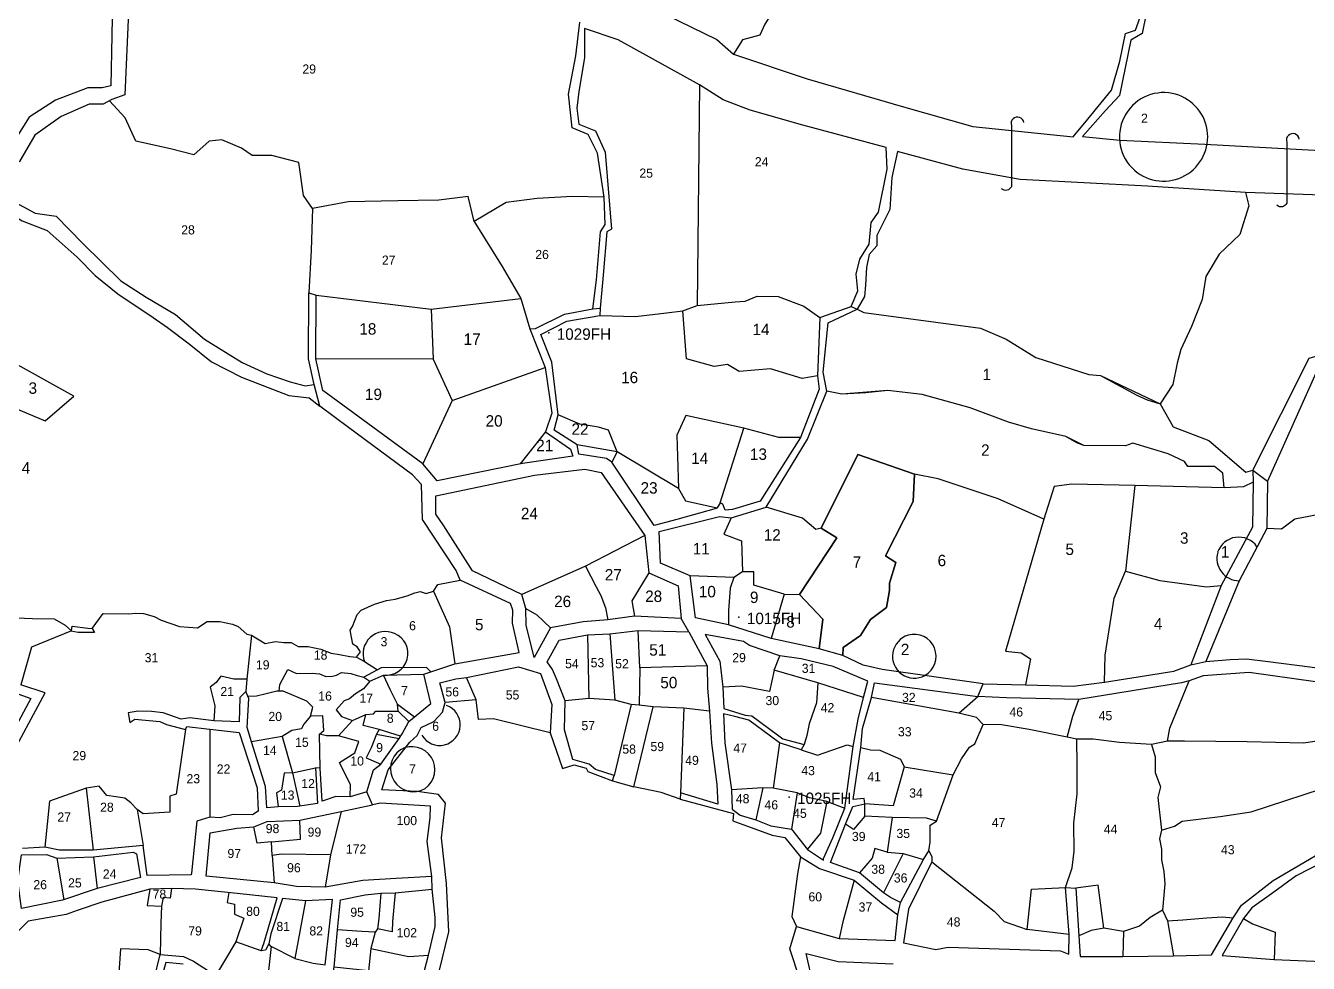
# Model space of a CAD drawing. Extents: x 149058 to 155632, y 177514 to 180719.
# Drawn here: x 153223 to 153784, y 178605 to 179015 of the extents above; entities that cross this region are included whole.
import ezdxf

# ---------------------------------------------------------------- set-up
doc = ezdxf.new("R2010")
doc.units = 0
doc.header["$MEASUREMENT"] = 0
doc.layers.get('0').update_dxf_attribs({"linetype": 'CONTINUOUS'})
for name, color, linetype in [('BORDER-B', 3, 'CONTINUOUS'), ('LINK', 4, 'CONTINUOUS'), ('NO', 1, 'CONTINUOUS'), ('PARCEL', 6, 'CONTINUOUS'), ('ROAD', 2, 'CONTINUOUS'), ('TRIG-P', 2, 'CONTINUOUS'), ('TRIG-T', 1, 'CONTINUOUS')]:
    doc.layers.add(name, color=color, linetype=linetype)

msp = doc.modelspace()

# ---------------------------------------------------------------- linework, layer by layer
for points in [[(153760.38, 178815.58), (153756.04, 178813.54), (153747.69, 178813.14), (153747.05, 178819.52), (153743.46, 178822.51), (153731.72, 178822.51), (153730.33, 178824.7), (153723.17, 178828.08), (153707.65, 178832.65), (153704.47, 178831.46), (153686.16, 178831.66), (153678.4, 178835.63), (153663.28, 178839.01), (153653.33, 178841.8), (153636.42, 178848.16), (153615.53, 178853.93), (153600.4, 178855.72), (153580.31, 178854.13), (153573.7, 178855.46), (153572.17, 178863.73), (153574.31, 178885.31), (153587.01, 178891.38), (153589.95, 178889.83), (153640.97, 178883.01), (153652.28, 178878.21), (153665.15, 178870.15), (153688.39, 178862.66), (153693.51, 178862.35), (153719.56, 178849.95), (153725.3, 178839.88), (153740.96, 178833.83), (153757.08, 178820.04), (153760.18, 178820.81)], [(153570.39, 178742.7), (153571.95, 178755.68), (153561.8, 178766.42), (153578.12, 178791.28), (153571.36, 178795.46), (153587.27, 178827.68), (153612.14, 178819.13), (153611.55, 178807.19), (153599.41, 178783.33), (153603.99, 178780.54), (153601.2, 178771.39), (153601.2, 178768.21), (153599.81, 178760.85), (153592.84, 178755.48), (153588.47, 178748.52), (153580.91, 178743.35), (153580.7, 178739.78)], [(153500.96, 178780.22), (153500.38, 178794.02), (153526.83, 178800.63), (153531.88, 178800.05), (153528.7, 178792.87), (153536.46, 178789.88), (153536.86, 178776.36), (153533.08, 178773.97), (153513.99, 178774.58)]]:
    msp.add_lwpolyline(points, close=True)
at = {"layer": 'BORDER-B'}
for points in [[(153261.28, 179033.49), (153260.45, 178988.99), (153256.7, 178988.15), (153250.46, 178988.15), (153236.32, 178982.75), (153224.67, 178975.26), (153218.29, 178965.07), (153212.88, 178960.08), (153199.98, 178953.84), (153193.63, 178950.44)], [(153261.28, 179033.49), (153260.45, 178988.99), (153256.7, 178988.15), (153250.46, 178988.15), (153236.32, 178982.75), (153224.67, 178975.26), (153218.29, 178965.07), (153212.88, 178960.08), (153199.98, 178953.84), (153193.63, 178950.44)], [(153193.63, 178950.44), (153205.98, 178946.07), (153209.97, 178944.94), (153212.82, 178935.25), (153221.74, 178929.94), (153232.57, 178925.76), (153245.67, 178913.99), (153253.6, 178906.11), (153263.48, 178897.95), (153279.05, 178887.7), (153285.32, 178883.33), (153294.81, 178876.12), (153304.5, 178868.34), (153317.6, 178861.5), (153338.3, 178853.53), (153347.23, 178852.58), (153351.91, 178848.85)], [(153221.74, 178929.94), (153232.57, 178925.76), (153245.67, 178913.99), (153253.6, 178906.11), (153263.48, 178897.95), (153279.05, 178887.7), (153285.32, 178883.33), (153294.81, 178876.12), (153304.5, 178868.34), (153317.6, 178861.5), (153338.3, 178853.53), (153347.23, 178852.58), (153351.91, 178848.85)], [(153391.97, 178580.14), (153399.41, 178608.66), (153402.35, 178621.21), (153402.35, 178625.09), (153401.11, 178637.49), (153400.96, 178643.07), (153398.94, 178658.41), (153400.18, 178668.79), (153400.32, 178673.89), (153378.45, 178675.13), (153375.04, 178674.51), (153372.56, 178680.09), (153375.35, 178689.7), (153378.61, 178692.18), (153386.67, 178703.49), (153387.91, 178705.51), (153390.86, 178710.93), (153400.47, 178718.84), (153397.37, 178731.55), (153411.01, 178736.2), (153439.08, 178741.16), (153436.29, 178753.87), (153436.44, 178759.6), (153435.36, 178762.54), (153413.34, 178772.77), (153411.61, 178776.94), (153396.88, 178799.25), (153396.42, 178814.6), (153392.54, 178818.78), (153364.47, 178839.55), (153351.91, 178848.85), (153349.43, 178858.31), (153346.95, 178869.62), (153347.15, 178898.39), (153350.25, 178897.46), (153400.64, 178891.26), (153439.87, 178895.91), (153443.75, 178882.74), (153446.23, 178882.89), (153458.94, 178889.09), (153471.35, 178891.41), (153474.6, 178891.72), (153474.45, 178888.47), (153490.11, 178888.16), (153503.6, 178889.71), (153510.72, 178890.61), (153517.08, 178892.93), (153533.67, 178894.48), (153538.01, 178894.79), (153543.28, 178896.96), (153552.43, 178896.81), (153563.75, 178892.62), (153570.72, 178887.66), (153584.37, 178892.47), (153587.01, 178891.38), (153589.95, 178889.83), (153640.97, 178883.01), (153652.28, 178878.21), (153665.15, 178870.15), (153688.39, 178862.66), (153693.51, 178862.35), (153709.48, 178853.67), (153713.98, 178851.66), (153719.56, 178849.95), (153725.3, 178839.88), (153740.96, 178833.83), (153757.08, 178820.04), (153760.18, 178820.81), (153766.54, 178816.01), (153766.23, 178795.4), (153754.14, 178772.46), (153739.57, 178737.19)], [(153351.91, 178848.85), (153349.43, 178858.31), (153346.95, 178869.62), (153347.15, 178898.39), (153350.25, 178897.46), (153400.64, 178891.26), (153439.87, 178895.91), (153443.75, 178882.74), (153446.23, 178882.89), (153458.94, 178889.09), (153471.35, 178891.41), (153474.6, 178891.72), (153474.45, 178888.47), (153490.11, 178888.16), (153503.6, 178889.71), (153510.72, 178890.61), (153517.08, 178892.93), (153533.67, 178894.48), (153538.01, 178894.79), (153543.28, 178896.96), (153552.43, 178896.81), (153563.75, 178892.62), (153570.72, 178887.66), (153584.37, 178892.47), (153587.01, 178891.38), (153589.95, 178889.83), (153640.97, 178883.01), (153652.28, 178878.21), (153665.15, 178870.15), (153688.39, 178862.66), (153693.51, 178862.35), (153709.48, 178853.67), (153713.98, 178851.66), (153719.56, 178849.95), (153725.3, 178839.88), (153740.96, 178833.83), (153757.08, 178820.04), (153760.18, 178820.81), (153766.54, 178816.01), (153766.23, 178795.4), (153754.14, 178772.46), (153739.57, 178737.19)], [(153391.97, 178580.14), (153399.41, 178608.66), (153402.35, 178621.21), (153402.35, 178625.09), (153401.11, 178637.49), (153400.96, 178643.07), (153398.94, 178658.41), (153400.18, 178668.79), (153400.32, 178673.89), (153378.45, 178675.13), (153375.04, 178674.51), (153372.56, 178680.09), (153375.35, 178689.7), (153378.61, 178692.18), (153386.67, 178703.49), (153387.91, 178705.51), (153390.86, 178710.93), (153400.47, 178718.84), (153397.37, 178731.55), (153411.01, 178736.2), (153439.08, 178741.16), (153436.29, 178753.87), (153436.44, 178759.6), (153435.36, 178762.54), (153413.34, 178772.77), (153411.61, 178776.94), (153396.88, 178799.25), (153396.42, 178814.6), (153392.54, 178818.78), (153364.47, 178839.55), (153351.91, 178848.85)], [(153739.57, 178737.19), (153750.23, 178738.1), (153757.47, 178738.28), (153766.87, 178737.19), (153785.09, 178734.87), (153795.76, 178733.42), (153811.67, 178734.69), (153829.56, 178735.95), (153846.55, 178735.41), (153859.93, 178736.13), (153880.72, 178741.37), (153921.21, 178750.95), (153927.54, 178752.58), (153933.14, 178753.12), (153931.25, 178747.15), (153948.24, 178733.59), (153950.53, 178740.5)], [(153561.96, 178598.23), (153557.63, 178611.42), (153560.52, 178621.18), (153579.14, 178615.94), (153603.72, 178615.03), (153604.88, 178626.34), (153605.97, 178631.76), (153616.09, 178650.55), (153618.44, 178654.35), (153618.98, 178658.14), (153618.98, 178665.55), (153618.98, 178665.55), (153621.69, 178667.36), (153629.1, 178687.59), (153632.72, 178694.64), (153636.15, 178699.7), (153638.5, 178701.15), (153642.12, 178709.64), (153639.24, 178712.62), (153631.47, 178714.61), (153639.79, 178721.84), (153642.14, 178727.44), (153660.75, 178726.89), (153681.54, 178726.35), (153695.28, 178728.16), (153725.65, 178732.86), (153733.06, 178735.75), (153739.57, 178737.19), (153750.23, 178738.1), (153757.47, 178738.28), (153766.87, 178737.19), (153785.09, 178734.87)], [(153561.96, 178598.23), (153557.63, 178611.42), (153560.52, 178621.18), (153579.14, 178615.94), (153603.72, 178615.03), (153604.88, 178626.34), (153605.97, 178631.76), (153616.09, 178650.55), (153618.44, 178654.35), (153618.98, 178658.14), (153618.98, 178665.55), (153618.98, 178665.55), (153621.69, 178667.36), (153629.1, 178687.59), (153632.72, 178694.64), (153636.15, 178699.7), (153638.5, 178701.15), (153642.12, 178709.64), (153639.24, 178712.62), (153631.47, 178714.61), (153639.79, 178721.84), (153642.14, 178727.44), (153660.75, 178726.89), (153681.54, 178726.35), (153695.28, 178728.16), (153725.65, 178732.86), (153733.06, 178735.75), (153739.57, 178737.19)]]:
    msp.add_lwpolyline(points, dxfattribs=at)
at = {"layer": 'LINK'}
for points in [[(153660.01, 178972.91, 1.087578), (153654.53, 178971.7), (153654.53, 178944.9, -0.507455), (153650.26, 178943.99)], [(153780.47, 178965.67, 1.087578), (153774.99, 178964.45), (153774.99, 178937.66, -0.507455), (153770.72, 178936.75)]]:
    msp.add_lwpolyline(points, format="xyb", dxfattribs=at)
at = {"layer": 'PARCEL'}
for points in [[(153574.77, 179157.56), (153575.63, 179146.47), (153573.49, 179132.82), (153569.23, 179122.16), (153563.68, 179107.65), (153558.56, 179094.01), (153554.29, 179082.92), (153551.31, 179072.68), (153551.73, 179062.87), (153550.45, 179056.9), (153556.85, 179052.21), (153557.71, 179042.4), (153554.72, 179035.57), (153550.88, 179022.78), (153546.61, 179015.95), (153544.48, 179011.26), (153536.8, 179009.13), (153532.94, 179002.92)], [(153518.11, 178989.45), (153517.08, 178892.93)], [(153348.74, 178935.36), (153344.77, 178940.98), (153342.79, 178955.52), (153330.88, 178958.5), (153322.28, 178958.5), (153317.65, 178961.8), (153309.06, 178965.44), (153303.43, 178964.78), (153296.82, 178958.83), (153286.57, 178961.47), (153271.36, 178964.78), (153266.73, 178975.03), (153259.86, 178982.49)], [(153756.92, 178942.38), (153758.39, 178936.53), (153754.48, 178924.03), (153745.49, 178915.43), (153739.62, 178905.65), (153738.06, 178895.49), (153733.37, 178883.77), (153728.67, 178873.6), (153727.11, 178867.74), (153725.15, 178858.36), (153719.56, 178849.95)], [(153419.51, 178929.74), (153416.86, 178940.65), (153403.96, 178939), (153386.11, 178938.66), (153364.28, 178938.33), (153348.74, 178935.36), (153348.08, 178917.18), (153347.15, 178898.39)], [(153476.3, 178940.28), (153462.5, 178940.65), (153446.95, 178939.66), (153433.39, 178938), (153419.51, 178929.74), (153431.74, 178909.91), (153439.87, 178895.91)], [(153400.64, 178891.26), (153401.46, 178869.45), (153350.14, 178869.52)], [(153569.64, 178862.17), (153563.04, 178860.96), (153549.09, 178865.14), (153535.44, 178864.06), (153530.32, 178867.16), (153524.43, 178866.23), (153512.33, 178869.64), (153510.72, 178890.61)], [(153401.46, 178869.45), (153409.81, 178851.4), (153450.5, 178865.83)], [(153217.42, 178864.21), (153216.07, 178849.03), (153231.74, 178842.41), (153244.32, 178853.22), (153218.39, 178867.66)], [(153409.81, 178851.4), (153397.02, 178823.64)], [(153747.69, 178813.14), (153747.05, 178819.52), (153743.46, 178822.51), (153731.72, 178822.51), (153730.33, 178824.7), (153723.17, 178828.08), (153707.65, 178832.65), (153704.47, 178831.46), (153686.16, 178831.66), (153683.18, 178832.85), (153678.4, 178835.63), (153663.28, 178839.01), (153653.33, 178841.8), (153636.42, 178848.16), (153615.53, 178853.93), (153600.4, 178855.72), (153590.85, 178854.73), (153580.31, 178854.13), (153573.7, 178855.46)], [(153482.09, 178828.87), (153478.22, 178838.32), (153473.87, 178839.72), (153465.65, 178840.96), (153456.14, 178845.03)], [(153562.25, 178835.15), (153552.81, 178835.22), (153537.46, 178839.25), (153512.02, 178844.83), (153508.15, 178836.15), (153508.92, 178812.9), (153511.87, 178807.48), (153525.84, 178804.39)], [(153450.69, 178837.64), (153439.6, 178823.64)], [(153527.11, 178806.65), (153537.46, 178839.25)], [(153508.92, 178812.9), (153482.09, 178828.87)], [(153668.7, 178799.42), (153648.75, 178808.39), (153630.85, 178814.35), (153622.49, 178817.14), (153612.14, 178819.13), (153587.27, 178827.68), (153571.36, 178795.46), (153578.12, 178791.28), (153561.8, 178766.42), (153571.95, 178755.68), (153570.39, 178742.7)], [(153972.27, 178808.18), (153954.48, 178811.87), (153950.18, 178821.64), (153924.37, 178822.82), (153909.12, 178816.56), (153885.66, 178815.39), (153882.14, 178820.08), (153867.28, 178814.22), (153838.73, 178805.23), (153828.96, 178806.01), (153816.83, 178802.49), (153809.01, 178805.23), (153778.51, 178799.36), (153772.65, 178795.06), (153766.23, 178795.4)], [(153580.7, 178739.78), (153580.91, 178743.35), (153588.47, 178748.52), (153592.84, 178755.48), (153599.81, 178760.85), (153601.2, 178768.21), (153601.2, 178771.39), (153603.99, 178780.54), (153599.41, 178783.33), (153611.55, 178807.19), (153612.14, 178819.13)], [(153760.38, 178815.58), (153756.04, 178813.54), (153747.69, 178813.14), (153708.49, 178814.13), (153681.03, 178814.73), (153673.27, 178813.74), (153668.7, 178799.42), (153651.98, 178741.74), (153658.75, 178740.94), (153662.93, 178738.36), (153660.75, 178726.89)], [(153708.49, 178814.13), (153704.51, 178776.74)], [(153571.36, 178795.46), (153568.89, 178794.85), (153563.12, 178799.83), (153547.25, 178804.72)], [(153531.88, 178800.05), (153528.7, 178792.87), (153536.46, 178789.88), (153536.86, 178776.36), (153533.08, 178773.97), (153513.99, 178774.58)], [(153494.12, 178792.3), (153468.17, 178778.84), (153472.84, 178769.82), (153474.91, 178766.09), (153476.99, 178760.59), (153477.99, 178755.45)], [(153468.17, 178778.84), (153440.26, 178766.54)], [(153252.34, 178751.55), (153257.17, 178758.23), (153268.39, 178757.95), (153271.36, 178758.32), (153274.82, 178758.15), (153279.36, 178756.85), (153282.43, 178755.27), (153290.52, 178752.49), (153298.41, 178751.84), (153302.67, 178754.62), (153308.17, 178754.71), (153313.65, 178753.51), (153316.25, 178752.4), (153319.96, 178749.15), (153322.09, 178748.69), (153328.03, 178745.07), (153332.58, 178745.9), (153336.19, 178745.53), (153339.35, 178745.53), (153342.41, 178743.68), (153346.86, 178743.68), (153352.34, 178742.56), (153356.89, 178740.8), (153360.6, 178740.15), (153365.05, 178739.32), (153368.02, 178739.04), (153369.69, 178741.36), (153368.3, 178743.58), (153366.35, 178744.79), (153365.14, 178750.82), (153366.16, 178752.49), (153368.21, 178757.77), (153369.97, 178759.63), (153375.81, 178762.23), (153381.1, 178763.9), (153384.91, 178764.36), (153390.1, 178765.94), (153393.44, 178767.14), (153395.76, 178767.79), (153398.45, 178766.96), (153401.61, 178767.98), (153403.5, 178770.88), (153413.34, 178772.77)], [(153495.87, 178775.97), (153488.4, 178763.7), (153489.66, 178757.01)], [(153533.08, 178773.97), (153531.49, 178769.2), (153530.69, 178759.45), (153530.72, 178753.2)], [(153555.16, 178766.61), (153541.83, 178770.59), (153541.83, 178776.36), (153536.86, 178776.36)], [(153695.28, 178728.16), (153695.56, 178739.95), (153699.54, 178764.81), (153704.51, 178776.74), (153719.43, 178772.57), (153739.93, 178769.78), (153746.38, 178770.47)], [(153401.61, 178767.98), (153408.6, 178752.33), (153411.01, 178736.2)], [(153555.16, 178766.61), (153549.39, 178747.17)], [(153555.16, 178766.61), (153561.8, 178766.42)], [(153202.72, 178754.8), (153208.19, 178755.64), (153214.13, 178757.58), (153217.75, 178756.56), (153219.26, 178756.2), (153226.22, 178756.01), (153235.69, 178755.83), (153240.51, 178753.04), (153243.31, 178750.63), (153225.78, 178743.48), (153221.12, 178726.99)], [(153442.01, 178760.31), (153446.91, 178757.59), (153452.9, 178751.95)], [(153243.31, 178750.63), (153243.62, 178752.57), (153250.39, 178751.74), (153252.34, 178751.55), (153253.27, 178749.88), (153246.22, 178749.88), (153242.9, 178750.46), (153242.9, 178750.46)], [(153521.39, 178735.23), (153492, 178734.36), (153491.21, 178750.79)], [(153322.09, 178748.69), (153320.02, 178729.39), (153314.36, 178729.39), (153308.6, 178730.78), (153306.56, 178727.99), (153303.97, 178725.95), (153306.01, 178717.79), (153305.57, 178711.25)], [(153469.04, 178748.84), (153469.58, 178721.02)], [(153478.77, 178749.23), (153480.99, 178720.2)], [(153368.02, 178739.04), (153371.46, 178737.09), (153377.19, 178733.53)], [(153589.75, 178721.4), (153569.83, 178727.86), (153550.71, 178733.32), (153553.18, 178739.67)], [(153334.17, 178724.25), (153334.45, 178727.13), (153337.97, 178733.71), (153341.78, 178731.95), (153348.64, 178732.04), (153351.8, 178731.76), (153354.58, 178730.56), (153357.46, 178730.74), (153359.22, 178731.11), (153361.35, 178732.32), (153365.53, 178731.86), (153368.31, 178731.02), (153371.22, 178730.31)], [(153492, 178734.36), (153491.72, 178718)], [(153550.71, 178733.32), (153548.62, 178724), (153536.4, 178726.41), (153528.29, 178725.87)], [(153320.02, 178729.39), (153319.59, 178723.99)], [(153373.76, 178728.52), (153371.09, 178725.13), (153367.56, 178722.99), (153364.87, 178720.86), (153362.64, 178719.93), (153359.12, 178715.95), (153361.44, 178713.07), (153366.17, 178711.31), (153372.11, 178714), (153375.36, 178714.28), (153376.47, 178715.39), (153386.21, 178715.48), (153385.93, 178718.54), (153382.69, 178724.85), (153379.71, 178731.24)], [(153452.71, 178705.88), (153427.9, 178712.09), (153421.3, 178711.81), (153420.33, 178720.33), (153416.14, 178730.18)], [(153569.83, 178727.86), (153569.19, 178719.02), (153565.98, 178709.86), (153565.01, 178704.72), (153563.88, 178700.79)], [(153903.1, 178698.34), (153893.25, 178700.55), (153880.19, 178700.55), (153876.03, 178706.48), (153867.43, 178704.41), (153843.39, 178704.41), (153811.64, 178705), (153801.25, 178704.41), (153782.55, 178701.44), (153757.62, 178702.03), (153730.32, 178702.33), (153722.9, 178702.33), (153723.79, 178707.97), (153732.33, 178728.68)], [(153360.15, 178704.68), (153354.77, 178704.59), (153351.8, 178705.33), (153353.74, 178707), (153353.19, 178713.4), (153347.9, 178713.21), (153348.83, 178717.2), (153346.23, 178719.8), (153335.93, 178724.25), (153333.15, 178724.25), (153327.86, 178722.86), (153324.24, 178722.03), (153320.48, 178721.84)], [(153385.93, 178718.54), (153393.36, 178712.99)], [(153420.33, 178720.33), (153406.81, 178719.29)], [(153522.36, 178715.4), (153511.25, 178716.76), (153497.77, 178717.31), (153491.72, 178718), (153488.14, 178718.41), (153480.99, 178720.2), (153469.58, 178721.02), (153459.32, 178719.88)], [(153479.93, 178684.88), (153489.38, 178682.39), (153497.77, 178717.31)], [(153488.14, 178718.41), (153480.71, 178687.22)], [(153511.25, 178716.76), (153509.72, 178679.63)], [(153631.47, 178714.61), (153593.25, 178721.4)], [(153722.9, 178702.33), (153715.78, 178700.85), (153701.83, 178701.74), (153690.26, 178703.22), (153683.13, 178703.22), (153678.98, 178704.11), (153681.35, 178713.31), (153684.04, 178720.53)], [(153347.9, 178713.21), (153344.74, 178709.6), (153343.91, 178707.74), (153339.64, 178707), (153335.47, 178704.31), (153321.96, 178701.97)], [(153365.13, 178677.93), (153365.34, 178683.17), (153360.52, 178693), (153367.29, 178697.26), (153369.05, 178702.09), (153360.15, 178704.68), (153366.17, 178711.31)], [(153377.87, 178707.37), (153370.91, 178709.23), (153372.11, 178714)], [(153386.21, 178715.48), (153390.86, 178710.93)], [(153293.19, 178707.43), (153289.02, 178679.05), (153286.31, 178678.26), (153286.31, 178671.26), (153274.68, 178670.47), (153271.97, 178672.39), (153269.26, 178675.32), (153266.67, 178677.36), (153258.77, 178678.48), (153255.38, 178682.55), (153249.62, 178681.76), (153233.59, 178676.11), (153231.62, 178655.91)], [(153303.75, 178707.61), (153303.75, 178669.01)], [(153352.01, 178690.5), (153351.8, 178705.33)], [(153376.76, 178705.42), (153374.44, 178699.4), (153372.21, 178695.04), (153378.61, 178692.18)], [(153387.29, 178704.5), (153377.87, 178707.37), (153376.76, 178705.42), (153386.67, 178703.49)], [(153678.98, 178704.11), (153662.36, 178707.37), (153650.19, 178709.45), (153642.12, 178709.64)], [(153335.47, 178704.31), (153339.92, 178688.45), (153343.12, 178673.88)], [(153552.99, 178701.57), (153550.23, 178681.75)], [(153562.52, 178698.46), (153569.67, 178696.21), (153582.69, 178700.71), (153585.27, 178700.01)], [(153588.58, 178699.55), (153592.82, 178698.46), (153597, 178698.3), (153606, 178694.44), (153607.6, 178691.07), (153629.1, 178687.59)], [(153619.72, 178649.44), (153646.97, 178627.89), (153651.43, 178623.43), (153661.47, 178619.86), (153663.26, 178637.48), (153678.15, 178638.22), (153681.11, 178646.85), (153682, 178654.21), (153681.78, 178666.47), (153683.34, 178679.19), (153683.34, 178691.67), (153683.13, 178703.22)], [(153715.78, 178700.85), (153717.48, 178695.47), (153717.48, 178688.55), (153719.71, 178682.31), (153718.59, 178677.62), (153720.15, 178663.35), (153725.95, 178665.14), (153729.3, 178667.37), (153745.81, 178669.37), (153759.42, 178671.38), (153797.8, 178683.87), (153805.45, 178663.76)], [(153339.92, 178688.45), (153336.36, 178688.29), (153335.17, 178680.86), (153332.94, 178679.67), (153333.62, 178673.56)], [(153339.92, 178688.45), (153350.01, 178690.68)], [(153607.6, 178691.07), (153602.78, 178674.04), (153590.33, 178674.86)], [(153249.62, 178681.76), (153252.75, 178654.63)], [(153509.53, 178676.9), (153501.21, 178679.91), (153489.38, 178682.39)], [(153560.83, 178679.66), (153550.23, 178681.75), (153545.73, 178681.91), (153531.98, 178680.96)], [(153545.73, 178681.91), (153542.68, 178667.93)], [(153573.85, 178675.97), (153566.14, 178677.57), (153560.83, 178679.66), (153558.24, 178663.85)], [(153271.97, 178672.39), (153274.61, 178656.63)], [(153361.32, 178671.51), (153356.61, 178652.58), (153354.22, 178638.37)], [(153565.24, 178654.91), (153571.12, 178661.99), (153573.85, 178675.97), (153581.58, 178672.99)], [(153590.41, 178669.54), (153590.33, 178674.86)], [(153330.73, 178658.22), (153343.52, 178659.41), (153343.11, 178667.68)], [(153621.69, 178667.36), (153617.41, 178668.58), (153602.3, 178668.9), (153590.41, 178669.54), (153585.42, 178663.59), (153581.97, 178665.92)], [(153602.3, 178668.9), (153600.21, 178653.79), (153594.75, 178655.4), (153593.62, 178651.06), (153588, 178644.73)], [(153331.03, 178652.28), (153330.73, 178658.22), (153324.48, 178657.63), (153323.08, 178664.77)], [(153720.15, 178663.35), (153719.26, 178659.56), (153720.15, 178655.1), (153720.15, 178650.42), (153721.27, 178645.29), (153721.72, 178639.93), (153720.6, 178628.34), (153715.24, 178625.22), (153710.56, 178621.42), (153703.64, 178618.97), (153703.22, 178608.09)], [(153236.84, 178651.12), (153239.92, 178632.91)], [(153252.91, 178651.66), (153254.53, 178637.83)], [(153356.61, 178652.58), (153335.19, 178652.87), (153331.03, 178652.28), (153332, 178640.38)], [(153562.23, 178651.63), (153560.96, 178644.19), (153558.52, 178625.53), (153560.52, 178621.18)], [(153607.12, 178653.15), (153598.5, 178635.98)], [(153600.21, 178653.79), (153607.12, 178653.15), (153616.09, 178650.55)], [(153277.55, 178637.61), (153276.31, 178630.34), (153282.61, 178630.06)], [(153287.03, 178637.82), (153286.44, 178633.67), (153283.39, 178633.95), (153282.61, 178630.06), (153282.33, 178622.7), (153282.08, 178609)], [(153585.77, 178641.52), (153580.73, 178623.21), (153579.14, 178615.94)], [(153703.64, 178618.97), (153694.94, 178620.53), (153692.49, 178639.27), (153682.77, 178638.06)], [(153312.07, 178636.07), (153311.4, 178631.67), (153314.59, 178631.04), (153314.52, 178626.58), (153318.69, 178624.88), (153315.15, 178614.55)], [(153345.65, 178632.49), (153341, 178607.26), (153349.07, 178605.13), (153354.26, 178604.41)], [(153384.84, 178635.94), (153383.77, 178623.38), (153383.62, 178618.82), (153377.19, 178620.21), (153376.19, 178618.74), (153370.31, 178619.05), (153359.7, 178619.74)], [(153378.64, 178635.76), (153377.81, 178624.77), (153377.19, 178620.21)], [(153720.6, 178628.34), (153722.83, 178623.65), (153725.51, 178608.4)], [(153722.83, 178623.65), (153729.52, 178624.1), (153740.01, 178624.99), (153746.7, 178625.44), (153751.5, 178625)], [(153756.09, 178624.75), (153760.09, 178622.32), (153769.91, 178618.75), (153769.48, 178606.77)], [(153376.19, 178618.74), (153374.25, 178611.62), (153373.17, 178601.8), (153358.25, 178603.36)], [(153679.84, 178617.77), (153661.47, 178619.86)], [(153694.94, 178620.53), (153689.36, 178619.42), (153684, 178617.16)], [(153282.08, 178609), (153276.81, 178610.95), (153264.7, 178611.44), (153263.66, 178596.75)], [(153326.28, 178610.57), (153315.15, 178614.55), (153305.24, 178597.83)], [(153330.59, 178612.49), (153327.68, 178586.15)], [(153341, 178607.26), (153330.59, 178612.49), (153329.56, 178613.65)], [(153374.25, 178611.62), (153385.24, 178609.23), (153390.81, 178608.14), (153399.41, 178608.66)]]:
    msp.add_lwpolyline(points, dxfattribs=at)
for centre, radius, start, end in [((153721.22, 178966.64), 19.43, 83.6724, 233.2289), ((153721.06, 178966.7), 19.38, 233.7263, 83.175), ((153753.98, 178781.86), 9.71, 34.4518, 161.3276), ((153754.34, 178782.36), 9.9, 164.7249, 268.8158), ((153380.61, 178740.51), 9.77, 65.7436, 200.4846), ((153380.98, 178740.65), 9.5, 262.3514, 67.4247), ((153612.07, 178739.46), 9.57, 106.2999, 298.7284), ((153612, 178739.43), 9.58, 299.1667, 105.8617), ((153404.35, 178709.45), 9.01, 210.3152, 70.6286), ((153392.27, 178689.84), 10.04, 304.4614, 120.4185), ((153392.89, 178690.23), 10.04, 124.6161, 300.2637)]:
    msp.add_arc(centre, radius, start, end, dxfattribs=at)
at = {"layer": 'ROAD'}
for points in [[(153713.54, 179020.59), (153711.73, 179011.98), (153706.74, 179009.04), (153701.76, 178984.8), (153695.64, 178978.23), (153685.67, 178966.91), (153701.98, 178965.32), (153739.15, 178963.51), (153797.84, 178960.34), (153840.66, 178956.94), (153860.83, 178956.03), (153888.46, 178953.46), (153903.86, 178953.23), (153918.37, 178949.16), (153946.46, 178935.11), (153985.21, 178929.9), (154028.49, 178926.05), (154089.9, 178918.13), (154127.21, 178912.89), (154123.58, 178922.63), (154103.19, 178965.44), (154061.04, 178990.13), (154062.38, 179043.48)], [(153268.63, 179031.39), (153266.58, 178985.09), (153260.84, 178983.04), (153257.15, 178980.99), (153251, 178980.99), (153238.71, 178975.66), (153227.23, 178967.46), (153220.5, 178955.87), (153208.69, 178950.95), (153214.59, 178948), (153217.22, 178938.82), (153227.39, 178933.25), (153236.57, 178931.94), (153248.05, 178920.13), (153264.78, 178903.74), (153275.93, 178896.53), (153288.72, 178888.99), (153301.51, 178878.17), (153317.91, 178868.01), (153328.73, 178863.09), (153338.9, 178859.48), (153345.46, 178857.84), (153349.43, 178858.31)], [(153475.94, 179033.68), (153525.69, 179009.26), (153532.94, 179002.92), (153565.12, 178992.05), (153607.27, 178979.82), (153637.63, 178971.21), (153681.59, 178966.68), (153687.94, 178974.38), (153698.36, 178987.06), (153701.98, 178999.75), (153704.48, 179011.98), (153708.78, 179013.34), (153710.82, 179019)], [(153471.35, 178891.41), (153473.02, 178904.21), (153474.66, 178925.11), (153476.71, 178928.39), (153476.3, 178940.28), (153473.43, 178959.54), (153469.33, 178967.73), (153462.36, 178970.6), (153460.72, 178985.36), (153464, 179002.16), (153465.64, 179016.91)], [(153584.37, 178892.47), (153587.4, 178899.3), (153586.58, 178906.67), (153588.22, 178913.23), (153592.32, 178919.79), (153593.14, 178929.21), (153596.42, 178933.72), (153600.11, 178952.57), (153599.7, 178962), (153563.21, 178971.83), (153540.25, 178978.39), (153528.36, 178982.9), (153518.11, 178989.45), (153482.45, 179009.12), (153467.69, 179014.04), (153467.69, 179001.34), (153465.23, 178986.58), (153464.41, 178979.21), (153465.23, 178972.24), (153472.61, 178969.37), (153476.71, 178959.95), (153479.58, 178926.34), (153477.53, 178925.11), (153475.89, 178906.26), (153474.6, 178891.72)], [(153760.18, 178820.81), (153784.85, 178869.88), (153801.97, 178874.83), (153809.63, 178883.84), (153822.7, 178910.41), (153834.86, 178931.12), (153836.67, 178937.88), (153794.77, 178941.03), (153756.92, 178942.38), (153714.12, 178945.08), (153658.33, 178948.06), (153633.32, 178952.57), (153604.62, 178960.36), (153602.16, 178948.88), (153601.34, 178934.95), (153595.6, 178923.47), (153595.6, 178918.97), (153592.32, 178915.28), (153591.09, 178909.54), (153590.68, 178901.75), (153590.27, 178896.84), (153587.01, 178891.38)], [(153933.14, 178753.12), (153944.79, 178784.76), (153972.27, 178808.18), (154048.41, 178850.06), (154114.64, 178886.99), (154119.6, 178891.49), (154112.39, 178896), (154027.69, 178905.45), (153940.29, 178915.81), (153926.77, 178923.47), (153916.41, 178927.52), (153902.44, 178932.93), (153843.42, 178936.53), (153821.8, 178896.9), (153813.24, 178876.63), (153804.68, 178869.43), (153788.46, 178864.92), (153766.54, 178816.01)], [(153443.75, 178882.74), (153450.5, 178865.83), (153453.42, 178845.8), (153450.69, 178837.64), (153461.59, 178830.06), (153462.56, 178826.95), (153440.58, 178823.84), (153403.24, 178816.26), (153397.02, 178823.64), (153353.26, 178855.72), (153350.14, 178869.52), (153350.25, 178897.46)], [(153642.14, 178727.44), (153597.98, 178733.73), (153589.65, 178735.51), (153580.7, 178739.78), (153570.39, 178742.7), (153549.39, 178747.17), (153530.72, 178753.2), (153516.32, 178756.31), (153513.99, 178774.58), (153500.96, 178780.22), (153500.38, 178794.02), (153526.83, 178800.63), (153531.88, 178800.05), (153547.25, 178804.72), (153565.34, 178834.46), (153573.7, 178855.46), (153572.17, 178863.73), (153574.31, 178885.31), (153587.01, 178891.38)], [(153570.72, 178887.66), (153569.64, 178862.17), (153570.42, 178856.34), (153562.25, 178835.15), (153544.55, 178807.35), (153532.49, 178803.66), (153529.21, 178803.44), (153528.3, 178806.06), (153527.11, 178806.65), (153525.84, 178804.39), (153525.36, 178804.15), (153508.09, 178799.31), (153498.15, 178796.62), (153479.67, 178824.42), (153477.34, 178825.98), (153465.28, 178827.92), (153464.5, 178832), (153454.39, 178838.42), (153456.14, 178845.03), (153453.42, 178868.16), (153448.56, 178880.21), (153460.03, 178886.05), (153474.45, 178888.47)], [(153482.09, 178828.87), (153464.5, 178832)], [(153482.09, 178828.87), (153479.67, 178824.42)], [(153404.07, 178601.54), (153408.35, 178618.84), (153407.37, 178640.03), (153405.23, 178660.06), (153406.98, 178675.22), (153403.87, 178678.92), (153394.54, 178680.28), (153378.98, 178681.05), (153381.89, 178689.8), (153391.25, 178701.8), (153394.55, 178704.71), (153396.3, 178708.21), (153401.75, 178710.94), (153405.64, 178715.02), (153406.81, 178719.29), (153404.47, 178727.85), (153411.47, 178729.6), (153416.14, 178730.18), (153438.9, 178734.85), (153448.43, 178731.93), (153453.48, 178718.32), (153452.71, 178705.88), (153458.15, 178690.33), (153463.21, 178691.88), (153468.46, 178690.52), (153469.24, 178688.97), (153479.93, 178684.88), (153480.71, 178687.22), (153472.54, 178689.94), (153469.82, 178692.27), (153462.62, 178694.22), (153458.93, 178707.24), (153459.32, 178719.88), (153455.43, 178729.6), (153453.68, 178733.68), (153451.34, 178736.99), (153456.6, 178746.51), (153469.04, 178748.84), (153478.77, 178749.23), (153491.21, 178750.79), (153513.39, 178750.21), (153510.08, 178756.04), (153489.66, 178757.01), (153477.99, 178755.45), (153467.1, 178754.48), (153452.9, 178751.95), (153445.7, 178738.93), (153442.2, 178753.12), (153442.01, 178760.31), (153440.26, 178766.54), (153418.67, 178776.84), (153406.22, 178796.47), (153402.71, 178801.63), (153402.71, 178809.6), (153445.88, 178818.74), (153467.86, 178821.26), (153475.06, 178819.9), (153494.12, 178792.3), (153495.87, 178775.97), (153508.7, 178770.33), (153510.08, 178756.04)], [(153760.18, 178820.81), (153760.38, 178815.58), (153759.99, 178795.94), (153746.38, 178770.47), (153733.06, 178735.75)], [(153513.39, 178750.21), (153521.39, 178735.23), (153521.58, 178725.5), (153522.36, 178715.4), (153523.33, 178701.4), (153525.67, 178683.32), (153526.06, 178674.76), (153509.72, 178679.63), (153509.53, 178676.9), (153532.86, 178670.68), (153532.67, 178667.38), (153549.79, 178661.16), (153555.43, 178660.18), (153562.23, 178651.63), (153570.6, 178646.58), (153585.77, 178641.52), (153597.72, 178631.51), (153604.88, 178626.34)], [(153572.24, 178651.02), (153576.33, 178659.96), (153581.58, 178672.99), (153585.27, 178700.01), (153587.41, 178711.87), (153589.75, 178721.4), (153591.69, 178728.59), (153576.52, 178735), (153562.52, 178738.31), (153553.18, 178739.67), (153539.96, 178744.14), (153537.24, 178745.89), (153520.51, 178749), (153526.93, 178737.34), (153528.29, 178725.87), (153528.68, 178716.53), (153538.01, 178713.62), (153540.93, 178713.42), (153552.21, 178705.07), (153554.54, 178703.32), (153563.88, 178700.79), (153562.52, 178698.46), (153552.99, 178701.57), (153549.1, 178704.48), (153539.57, 178711.48), (153533.54, 178713.04), (153528.48, 178714.2), (153529.07, 178701.57), (153531.98, 178680.96), (153532.37, 178672.6), (153535.87, 178669.88), (153542.68, 178667.93), (153549.29, 178665.21), (153558.24, 178663.85), (153565.24, 178654.91), (153572.24, 178650.24), (153572.24, 178651.02)], [(153400.47, 178732.6), (153398.56, 178734.59), (153378.73, 178734.36), (153371.22, 178730.31), (153373.76, 178728.52), (153379.71, 178731.24), (153397.37, 178731.55)], [(153605.97, 178631.76), (153601.61, 178633.84), (153598.5, 178635.98), (153588, 178644.73), (153575.35, 178649.2), (153581.97, 178665.92), (153585.08, 178673.69), (153590.33, 178674.86), (153590.14, 178677.19), (153585.27, 178676.8), (153588.58, 178699.55), (153589.36, 178707.91), (153593.25, 178721.4), (153594.61, 178727.81), (153639.79, 178721.84)], [(153797.98, 178726.83), (153758.62, 178732.37), (153738.48, 178730.83), (153732.33, 178728.68), (153728.94, 178727.76), (153684.04, 178720.53), (153652.37, 178721.3), (153639.79, 178721.84)], [(153212.92, 178725.54), (153225.49, 178720.99), (153217.84, 178706.79)], [(153215.23, 178692.86), (153231.81, 178723.45), (153221.12, 178726.99)], [(153372.56, 178680.09), (153365.13, 178677.93), (153358.94, 178678.12), (153352.92, 178676.11), (153352.01, 178690.5), (153350.01, 178690.68), (153350.92, 178675.02), (153342.18, 178673.75), (153333.62, 178673.56), (153328.7, 178673.2), (153328.15, 178682.49), (153321.96, 178701.97), (153320.14, 178708.34), (153320.87, 178720.9), (153319.59, 178723.99), (153316.86, 178721.45), (153316.68, 178710.7), (153305.57, 178711.25), (153295.01, 178712.52), (153291.18, 178711.98), (153283.35, 178714.71), (153278.25, 178715.26), (153272.42, 178715.44), (153268.05, 178714.71), (153268.78, 178710.52), (153270.96, 178711.98), (153281.89, 178710.89), (153284.81, 178709.61), (153293.19, 178707.43), (153293.73, 178708.7), (153303.75, 178707.61), (153316.68, 178706.15), (153324.51, 178681.94), (153324.88, 178671.74), (153322.51, 178670.11), (153313.95, 178670.29), (153308.3, 178668.83), (153303.75, 178669.01), (153298.1, 178667.37), (153295.74, 178644.62), (153295.55, 178643.89), (153276.43, 178643.53), (153274.61, 178656.63), (153252.75, 178654.63), (153238, 178654.63), (153231.62, 178655.91), (153221.79, 178655.36)], [(153400.96, 178643.07), (153385.36, 178642.2), (153370.79, 178641.29), (153354.22, 178638.37), (153341.65, 178638.74), (153332, 178640.38), (153302.13, 178643.29), (153303.95, 178662.22), (153315.61, 178664.23), (153323.08, 178664.77), (153328.9, 178667.14), (153343.11, 178667.68), (153361.32, 178671.51), (153375.04, 178674.51)], [(153618.44, 178654.35), (153619.72, 178651.89), (153619.72, 178649.44), (153609.57, 178628.84), (153607.27, 178614.08), (153621.41, 178611.16), (153626.79, 178612.24), (153676, 178610.55), (153679.69, 178609.17), (153679.84, 178617.77), (153678.15, 178638.22), (153682.77, 178638.06), (153684, 178617.16), (153684.61, 178608.09), (153703.22, 178608.09), (153725.51, 178608.4), (153742.12, 178608.86), (153751.5, 178625), (153755.19, 178630.53), (153769.03, 178641.29), (153796.69, 178657.46)], [(153271.76, 178652.97), (153273.39, 178642.7), (153254.53, 178637.83), (153239.39, 178632.74), (153221.39, 178629.03), (153219.84, 178641.15), (153221.31, 178652.51), (153232.28, 178652.66), (153236.84, 178651.12), (153252.91, 178651.66), (153270.3, 178653.74), (153271.76, 178652.97)], [(153791.11, 178649.57), (153779.12, 178643.38), (153769.33, 178636.19), (153759.68, 178629.35), (153756.09, 178624.75), (153746.69, 178608.57), (153769.48, 178606.77), (153804.66, 178605.37)], [(153357.43, 178633.01), (153345.65, 178632.49), (153335.6, 178633.52), (153330.48, 178617.95), (153329.56, 178613.65), (153328.12, 178610.88), (153326.28, 178610.57), (153327.4, 178613.75), (153329.25, 178620.2), (153333.25, 178633.72), (153315.82, 178635.67), (153297.48, 178637.62), (153287.03, 178637.82), (153277.55, 178637.61), (153256.54, 178631.87), (153245.67, 178628.28), (153240.86, 178626.44), (153224.25, 178623.57), (153207.12, 178606.34)], [(153354.26, 178604.41), (153356.21, 178621.32), (153357.43, 178633.01)], [(153391.97, 178580.14), (153369.17, 178585.52), (153362.07, 178585.7), (153355.51, 178588.97), (153358.25, 178603.36), (153359.7, 178619.74), (153360.98, 178632.85), (153371.72, 178635.03), (153378.64, 178635.76), (153384.84, 178635.94), (153401.11, 178637.49)], [(153279.31, 178597.52), (153282.08, 178609), (153292.33, 178608.07), (153296.63, 178606.03), (153303.7, 178601.52)], [(153292.05, 178604.69), (153284.47, 178605.41), (153282.08, 178596.81)], [(153564.66, 178609.45), (153578.7, 178605.9), (153602.78, 178604.82)], [(153567.74, 178596.03), (153564.66, 178609.45)]]:
    msp.add_lwpolyline(points, dxfattribs=at)
at = {"layer": 'TRIG-P'}
for p in [(153452.08, 178880.92), (153535.28, 178756.53), (153557.23, 178677.82)]:
    msp.add_point(p, dxfattribs=at)

# ---------------------------------------------------------------- texts
at = {"layer": 'NO'}
for s, height, p in [('29', 4, (153344.29, 178994.37)), ('2', 4, (153711.27, 178972.85)), ('24', 4, (153542.28, 178953.81)), ('25', 4, (153491.75, 178948.84)), ('28', 4, (153291.27, 178924.01)), ('27', 4, (153379.08, 178910.76)), ('26', 4, (153446.18, 178913.24)), ('18', 5, (153369.21, 178880.17)), ('14', 5, (153541.25, 178879.94)), ('17', 5, (153414.85, 178875.7)), ('16', 5, (153483.76, 178858.93)), ('1', 5, (153641.93, 178860.26)), ('3', 5, (153224.47, 178854.27)), ('19', 5, (153371.67, 178851.55)), ('20', 5, (153424.47, 178839.92)), ('22', 5, (153462.06, 178836.34)), ('21', 5, (153446.62, 178829.18)), ('14', 5, (153514.42, 178823.59)), ('13', 5, (153540.13, 178825.37)), ('2', 5, (153641.26, 178827.16)), ('4', 5, (153221.49, 178819.38)), ('23', 5, (153492.27, 178810.62)), ('24', 5, (153439.91, 178799.43)), ('12', 5, (153546.17, 178790.03)), ('3', 5, (153728.3, 178788.69)), ('11', 5, (153515.09, 178784)), ('6', 5, (153622.24, 178778.85)), ('5', 5, (153678.18, 178783.77)), ('1', 5, (153746.2, 178782.65)), ('7', 5, (153585.1, 178778.18)), ('27', 5, (153476.61, 178772.6)), ('28', 5, (153494.28, 178763.2)), ('10', 5, (153517.77, 178765.22)), ('9', 5, (153540.13, 178762.74)), ('26', 5, (153454.45, 178760.97)), ('5', 5, (153419.81, 178750.82)), ('8', 5, (153556.01, 178752.01)), ('4', 5, (153716.88, 178751.12)), ('6', 4, (153390.98, 178750.82)), ('3', 4, (153378.51, 178743.82)), ('51', 5, (153496.07, 178739.72)), ('2', 5, (153606.13, 178739.93)), ('31', 4, (153275.27, 178736.81)), ('18', 4, (153349.29, 178737.98)), ('53', 4, (153470.42, 178734.63)), ('29', 4, (153532.39, 178736.86)), ('19', 4, (153323.97, 178733.69)), ('54', 4, (153459.23, 178734.18)), ('52', 4, (153481.16, 178734.18)), ('31', 4, (153562.82, 178732.17)), ('50', 5, (153500.91, 178725.43)), ('21', 4, (153308.39, 178722.02)), ('16', 4, (153351.24, 178720.07)), ('17', 4, (153369.27, 178719.15)), ('7', 4, (153387.47, 178722.4)), ('56', 4, (153406.87, 178721.88)), ('55', 4, (153433.28, 178720.54)), ('30', 4, (153546.94, 178718.08)), ('32', 4, (153606.68, 178719.42)), ('42', 4, (153571.1, 178714.95)), ('46', 4, (153653.69, 178713.08)), ('20', 4, (153329.43, 178711.11)), ('8', 4, (153381.24, 178710.34)), ('6', 4, (153401.11, 178706.83)), ('57', 4, (153466.39, 178707.12)), ('45', 4, (153692.71, 178711.46)), ('33', 4, (153604.89, 178704.43)), ('14', 4, (153327.09, 178696.32)), ('15', 4, (153341.11, 178699.82)), ('9', 4, (153376.57, 178697.49)), ('58', 4, (153484.29, 178696.83)), ('59', 4, (153496.6, 178697.95)), ('47', 4, (153532.84, 178697.28)), ('29', 4, (153243.71, 178693.98)), ('10', 4, (153365.27, 178691.65)), ('49', 4, (153511.81, 178691.91)), ('22', 4, (153306.83, 178688.14)), ('7', 4, (153390.98, 178688.14)), ('43', 4, (153562.6, 178687.44)), ('41', 4, (153591.46, 178684.75)), ('23', 4, (153293.58, 178683.86)), ('12', 4, (153343.8, 178681.75)), ('13', 4, (153334.87, 178676.7)), ('48', 4, (153533.96, 178675.14)), ('34', 4, (153609.81, 178677.6)), ('28', 4, (153255.79, 178671.4)), ('46', 4, (153546.49, 178672.45)), ('45', 4, (153559.04, 178668.75)), ('27', 4, (153237.09, 178667.12)), ('98', 4, (153328.26, 178662.06)), ('100', 4, (153385.53, 178665.56)), ('47', 4, (153645.95, 178664.73)), ('44', 4, (153694.97, 178661.83)), ('99', 4, (153346.57, 178660.5)), ('39', 4, (153584.75, 178658.59)), ('35', 4, (153604.22, 178659.93)), ('97', 4, (153311.5, 178651.16)), ('172', 4, (153363.32, 178653.11)), ('43', 4, (153746.24, 178652.8)), ('96', 4, (153337.61, 178644.93)), ('24', 4, (153256.96, 178642.21)), ('38', 4, (153593.25, 178644.27)), ('36', 4, (153603.1, 178640.47)), ('26', 4, (153226.57, 178637.53)), ('25', 4, (153241.77, 178638.31)), ('78', 4, (153278.76, 178633.35)), ('60', 4, (153565.73, 178632.2)), ('80', 4, (153319.69, 178625.85)), ('95', 4, (153365.27, 178625.47)), ('37', 4, (153587.66, 178627.72)), ('79', 4, (153294.36, 178617.29)), ('81', 4, (153332.93, 178619.24)), ('82', 4, (153347.35, 178617.29)), ('48', 4, (153626.28, 178621.21)), ('94', 4, (153362.93, 178612.23)), ('102', 4, (153385.53, 178616.51))]:
    msp.add_text(s, height=height, dxfattribs=at).set_placement(p)
at = {"layer": 'TRIG-T'}
for s, p in [('1029FH', (153455.58, 178877.9)), ('1015FH', (153538.78, 178753.52)), ('1025FH', (153560.73, 178674.81))]:
    msp.add_text(s, height=5, dxfattribs=at).set_placement(p)

doc.saveas('drawing.dxf')
